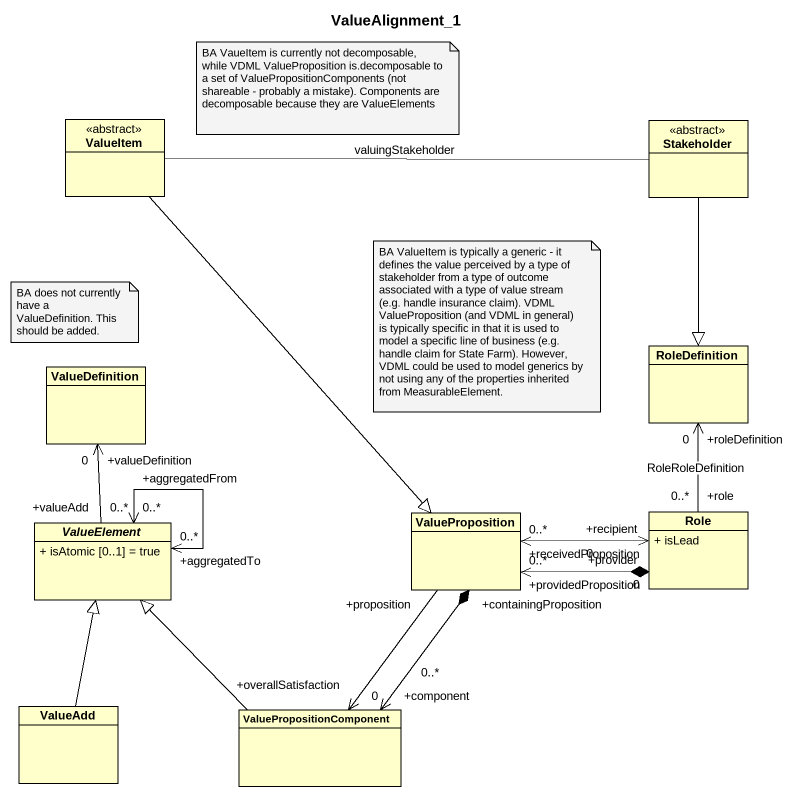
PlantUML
@startuml
title ValueAlignment_1
hide circle
hide empty members
skinparam classAttributeIconSize 0
class ValueItem <<abstract>>
class Stakeholder <<abstract>>
class ValueDefinition
class RoleDefinition
abstract class ValueElement {
  + isAtomic [0..1] = true
}
class ValueProposition
class Role {
  + isLead
}
class ValueAdd
class ValuePropositionComponent
ValueItem -right- Stakeholder : valuingStakeholder
ValueItem --|> ValueProposition
Stakeholder --|> RoleDefinition
ValueElement "+valueAdd\n0..*" -up-> "+valueDefinition\n0" ValueDefinition
ValueElement "+aggregatedTo\n0..*" <--> "+aggregatedFrom\n0..*" ValueElement
ValueProposition "+proposition" --> "+overallSatisfaction\n0" ValuePropositionComponent
ValueProposition "+containingProposition" *--> "+component\n0..*" ValuePropositionComponent
Role "+role\n0..*" -up-> "+roleDefinition\n0" RoleDefinition : RoleRoleDefinition
Role "+provider\n0" *-left-> "+providedProposition\n0..*" ValueProposition
Role "+recipient\n0" <-left-> "+receivedProposition\n0..*" ValueProposition
ValueAdd -up-|> ValueElement
ValuePropositionComponent -up-|> ValueElement
note as N1
  BA VaueItem is currently not decomposable, while VDML ValueProposition is.decomposable to a set of ValuePropositionComponents (not shareable - probably a mistake). Components are decomposable because they are ValueElements
end note
note as N2
  BA ValueItem is typically a generic - it defines the value perceived by a type of stakeholder from a type of outcome associated with a type of value stream (e.g. handle insurance claim). VDML ValueProposition (and VDML in general) is typically specific in that it is used to model a specific line of business (e.g. handle claim for State Farm). However, VDML could be used to model generics by not using any of the properties inherited from MeasurableElement.
end note
note as N3
  BA does not currently have a ValueDefinition. This should be added.
end note
@enduml
